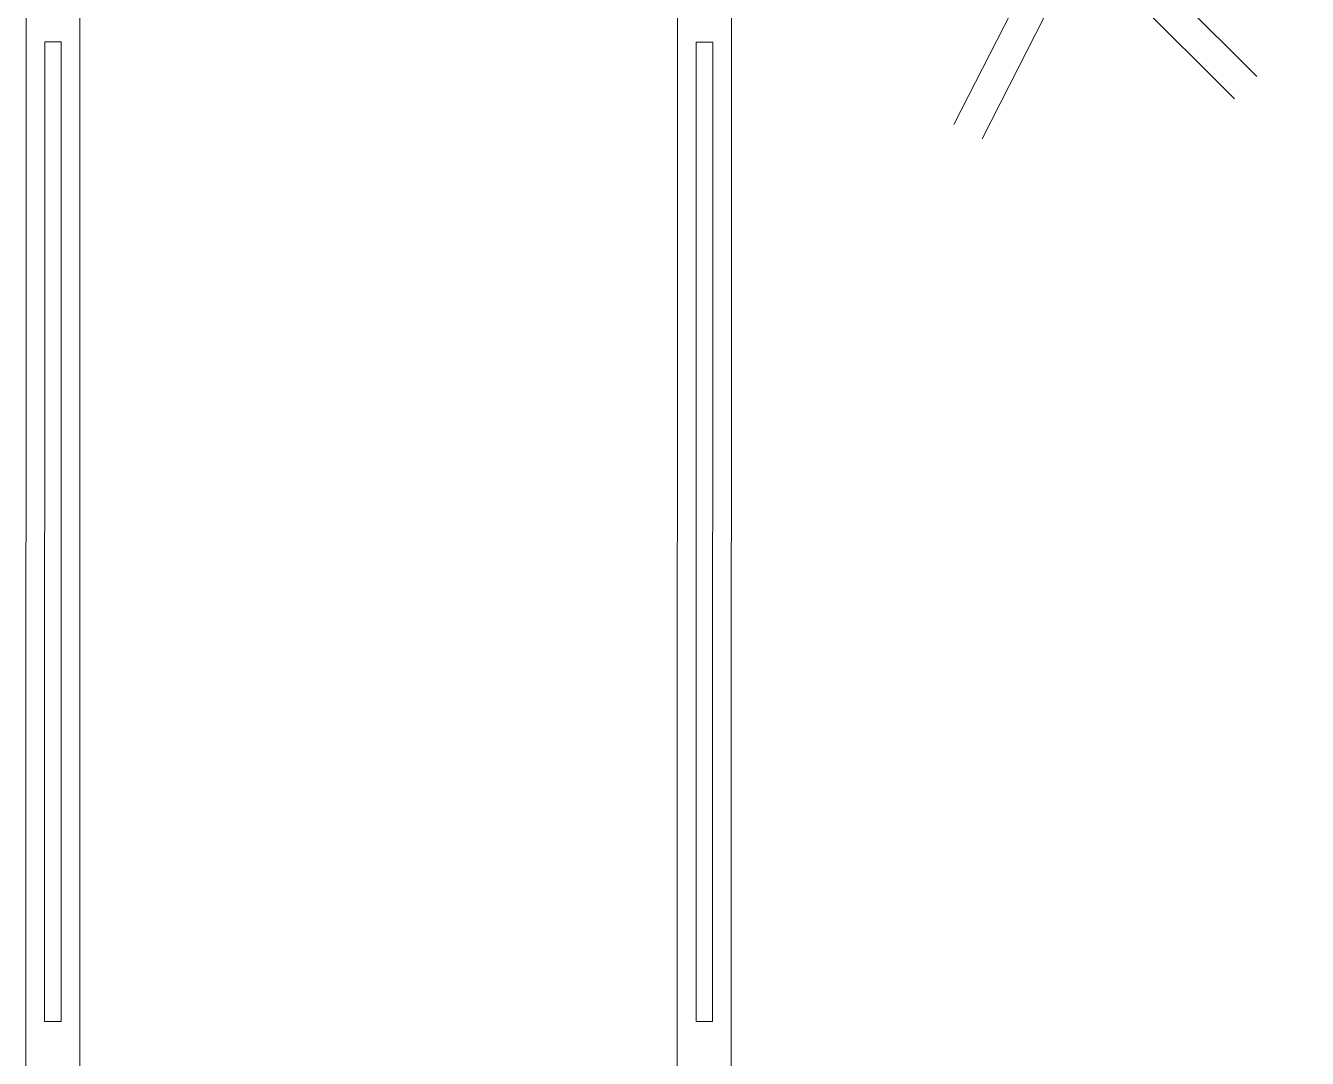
# Model space of a CAD drawing. Header units: metres. Extents: x 75097 to 220695, y -1557923 to -1361206.
# Drawn here: x 120807 to 122351, y -1465860 to -1464616 of the extents above; entities that cross this region are included whole.
import ezdxf

# ---------------------------------------------------------------- set-up
doc = ezdxf.new("R2010")
doc.units = ezdxf.units.M
doc.layers.get('0').update_dxf_attribs({"lineweight": 0})
for name, color, linetype, lineweight in [('A-100 - Copy$0$Medical Equipment and Furniture', 8, 'Continuous', 0), ('A-100 - Copy$0$Medical Equipment and Furniture1', 8, 'Continuous', 5), ('A-100 - Copy$0$Medical Equipment and Furniture2', 8, 'Continuous', 13)]:
    doc.layers.add(name, color=color, linetype=linetype, lineweight=lineweight)

# ---------------------------------------------------------------- blocks, each defined once
blk = doc.blocks.new('A-100 - Copy$0$HF16786E-P')
at = {"layer": 'A-100 - Copy$0$Medical Equipment and Furniture1'}
for p, q in [((0, 0.4250000000000114), (-2.140000000000015, 0.4250000000000682)), ((-0.4799999999999898, 0.402499999999975), (-1.659999999999997, 0.4025000000000318)), ((-1.659999999999997, 0.38250000000005), (-1.659999999999997, 0.4025000000000318)), ((-0.4799999999999613, 0.38250000000005), (-0.4799999999999898, 0.402499999999975)), ((-0.4799999999999613, 0.38250000000005), (-1.659999999999997, 0.38250000000005)), ((-0.2800000000000011, 0.3600000000000136), (-1.860000000000014, 0.3599999999999568)), ((-1.859999999999985, -0.3600000000000136), (-0.2799999999999727, -0.3599999999999568)), ((-0.4799999999999898, -0.3824999999999932), (-1.659999999999997, -0.3824999999999932)), ((-1.659999999999997, -0.3824999999999932), (-1.659999999999968, -0.402499999999975)), ((-0.4799999999999898, -0.3824999999999932), (-0.4800000000000182, -0.4025000000000318)), ((-0.4799999999999898, -0.4025000000000318), (-1.659999999999968, -0.402499999999975)), ((-2.140000000000015, -0.4250000000000114), (0, -0.4250000000000114))]:
    blk.add_line(p, q, dxfattribs=at)
for points in [[(-0.47999990959363, 0.38250000000005), (-0.4799999204217613, 0.3825000018906621), (-0.4799999310779981, 0.3825000049843652), (-0.4799999413905027, 0.3825000092812729), (-0.4799999513592468, 0.3825000144375394), (-0.4799999606404981, 0.3825000206250593), (-0.4799999690623906, 0.3825000276718811), (-0.4799999764530014, 0.382500035406224), (-0.4799999828123589, 0.3825000436563073), (-0.4799999891717732, 0.3825000550000368), (-0.4799999941561168, 0.3825000666874985), (-0.4799999975936373, 0.3825000787187491), (-0.4799999994842494, 0.3825000907499998), (-0.4799999999998761, 0.3825001031250395), (-0.4799999989686512, 0.3825001153281278), (-0.479999996562384, 0.3825001277031106), (-0.4799999926092369, 0.3825001399062558), (-0.4799999869373721, 0.382500150562521), (-0.4799999809217752, 0.3825001601875329), (-0.4799999738748681, 0.3825001687812914), (-0.4799999663123629, 0.3825001761719022), (-0.4799999577186611, 0.3825001828749919), (-0.4799999480936492, 0.3825001888906172), (-0.4799999374373556, 0.3825001938750461), (-0.47999992592176, 0.3825001983437915), (-0.4799999138904809, 0.3825002005781926), (-0.4799999015154981, 0.3825002012656569), (-0.4799998887967547, 0.3825002005781357), (-0.4799998760780113, 0.3825001983437346), (-0.4799998637030001, 0.382500194734348), (-0.4799998518436439, 0.3825001895781384), (-0.4799998408436466, 0.3825001830468864), (-0.4799998310467686, 0.3825001747968599), (-0.4799998226248761, 0.3825001665468903), (-0.4799998154061313, 0.3825001565781463), (-0.4799998092186399, 0.3825001455781489), (-0.479999804406134, 0.3825001337187359), (-0.4799998007967474, 0.3825001213437531), (-0.4799997987342408, 0.3825001087968758), (-0.4799997982186426, 0.3825000962499985), (-0.479999799421762, 0.3825000842187478), (-0.4799998016561062, 0.3825000742500038), (-0.4799998049217606, 0.3825000646250487), (-0.4799998092186115, 0.3825000553437121), (-0.479999814203012, 0.3825000464062214), (-0.4799998198748767, 0.3825000383281463), (-0.4799998262342626, 0.382500030765641), (-0.4799998331092752, 0.382500024234389), (-0.479999840499886, 0.3825000183906013), (-0.4799998484061234, 0.3825000134062861), (-0.4799998568279875, 0.3825000091094353), (-0.4799998741873992, 0.3825000032656476), (-0.4799998920623807, 0.382500000343839), (-0.47999990959363, 0.38250000000005)], [(-0.4799999926092369, 0.3825000658281397), (-0.4799999950155041, 0.3825000744218983), (-0.4799999969061446, 0.3825000830156569), (-0.479999998109264, 0.3825000916093586), (-0.4799999984530245, 0.382500100203174), (-0.479999998109264, 0.3825001087968758), (-0.4799999969061446, 0.3825001173906344), (-0.4799999948436096, 0.382500125984393), (-0.4799999919217441, 0.3825001345781516), (-0.4799998068123728, 0.3825001354375104), (-0.4799998019998668, 0.3825001182499932), (-0.4799998002811208, 0.3825001008906384), (-0.4799998006248813, 0.3825000922968798), (-0.4799998019998952, 0.3825000835312267), (-0.4799998038905073, 0.3825000747656304), (-0.4799998068123728, 0.3825000658281397), (-0.4799999926092369, 0.3825000658281397)], [(-0.4799999525623946, 0.3825001381874813), (-0.4799999520467679, 0.3825001405937769), (-0.4799999517030074, 0.3825001431719102), (-0.4799999872811327, 0.382500144031269), (-0.4799999525623946, 0.3825001443750011), (-0.479999950499888, 0.3825001462656132), (-0.4799999499842613, 0.3825001479843877), (-0.479999950499888, 0.3825001497031622), (-0.4799999529061267, 0.3825001497031622), (-0.4799999513592752, 0.3825001517656688), (-0.4799999523905001, 0.3825001534843864), (-0.4799999546249012, 0.3825001536562809), (-0.4799999599530054, 0.3825001534844432), (-0.4799999613280193, 0.3825001517656688), (-0.4799999632186598, 0.3825001503906833), (-0.4799999673436446, 0.3825001472969234), (-0.4799999675155107, 0.3825001488437465), (-0.4799999666561234, 0.3825001500468943), (-0.4799999657967646, 0.3825001512499853), (-0.4799999656248986, 0.3825001529687597), (-0.4799999816092395, 0.3825001534843864), (-0.4799999779998814, 0.382500154000013), (-0.4799999740467342, 0.382500154000013), (-0.4799999661405252, 0.3825001541719075), (-0.4799999635623919, 0.3825001577812372), (-0.4799999611561248, 0.3825001622499826), (-0.4799999639061241, 0.3825001632812928), (-0.4799999675155107, 0.3825001632812359), (-0.4799999754217481, 0.3825001632812928), (-0.4799999410467706, 0.3825001689531291), (-0.4799999417342633, 0.382500167406306), (-0.4799999419061578, 0.382500165171848), (-0.4799999400154888, 0.3825001646562782), (-0.479999937437384, 0.3825001651719049), (-0.479999935890504, 0.382500168609397), (-0.4799999352029829, 0.3825001708437981), (-0.4799999353748774, 0.3825001730781423), (-0.4799999661405252, 0.3825001730781423), (-0.4799999381248767, 0.3825001737656635), (-0.4799999353748774, 0.382500176687472), (-0.4799999364061307, 0.3825001792656053), (-0.4799999369217574, 0.3825001806406476), (-0.4799999369217574, 0.3825001823594221), (-0.4799999546249012, 0.3825001828749919), (-0.4799999494686347, 0.3825001839062452), (-0.479999943968636, 0.3825001839062452), (-0.4799999324529836, 0.3825001840781397), (-0.4799999312498926, 0.3825001857968573), (-0.479999932453012, 0.3825001880312584), (-0.4799999343436241, 0.3825001885468851), (-0.4799999369217574, 0.3825001885469419), (-0.4799999353749058, 0.3825001931874681), (-0.4799999142342699, 0.3825001983437346), (-0.4799999034061102, 0.3825001997187769), (-0.4799998924061413, 0.3825001995469393), (-0.4799998894842474, 0.382500197828108), (-0.4799998860467554, 0.3825001973124813), (-0.4799998826092633, 0.382500196625017), (-0.4799998802030245, 0.3825001938749892), (-0.4799998630155073, 0.3825001926718983), (-0.4799998796873695, 0.3825001914687505), (-0.4799998762498774, 0.3825001880312584), (-0.4799998722967587, 0.3825001856250196), (-0.4799998679998794, 0.3825001842499773), (-0.4799998633592679, 0.382500183562513), (-0.4799998441092441, 0.3825001828749919), (-0.4799998654217461, 0.3825001828749919), (-0.4799998645623589, 0.3825001804687531), (-0.4799998659373728, 0.3825001799531265), (-0.47999986679676, 0.38250017892193), (-0.4799998686873721, 0.382500176687472), (-0.4799998722967302, 0.3825001775468877), (-0.479999873328012, 0.3825001804687531), (-0.4799998760779829, 0.3825001828749919), (-0.4799998779686234, 0.3825001816719009), (-0.4799998774530252, 0.3825001794375567), (-0.4799998762498774, 0.3825001773749932), (-0.4799998741873992, 0.3825001756562756), (-0.4799998716092375, 0.3825001742812901), (-0.4799998429061247, 0.3825001737656635), (-0.4799998331092468, 0.3825001737656635), (-0.4799998681717454, 0.3825001701562769), (-0.4799998686873721, 0.3825001686093401), (-0.4799998676561188, 0.3825001663750527), (-0.4799998654217745, 0.3825001644843837), (-0.4799998233123972, 0.3825001632812359), (-0.4799998637030001, 0.3825001632812359), (-0.4799998657655067, 0.3825001600156384), (-0.4799998678280133, 0.3825001603593705), (-0.4799998704061466, 0.3825001612187293), (-0.4799998704061466, 0.3825001627656093), (-0.4799998762498774, 0.3825001632812359), (-0.4799998826092633, 0.3825001632812359), (-0.4799998841561148, 0.3825001619063073), (-0.4799998858748893, 0.3825001588124906), (-0.4799998841561433, 0.3825001553750553), (-0.4799998171248774, 0.3825001541719075), (-0.4799998681717739, 0.3825001526250276), (-0.4799998654217745, 0.3825001497031053), (-0.4799998666248939, 0.3825001455781489), (-0.479999810937386, 0.3825001443750011), (-0.4799998657655067, 0.3825001428281212), (-0.4799998671405206, 0.3825001407656146), (-0.4799998674842527, 0.3825001381875381), (-0.4799998710936393, 0.3825001381874813), (-0.4799998719529981, 0.3825001404218824), (-0.4799998728123853, 0.3825001431718533), (-0.4799998793436089, 0.38250014368748), (-0.479999886562382, 0.382500144031269), (-0.4799998870780087, 0.3825001381875381), (-0.4799999525623946, 0.3825001381874813)], [(-0.47999990959363, 0.3825000017187676), (-0.479999943968636, 0.3825000122031383), (-0.4799999441405021, 0.3825000142656449), (-0.4799999427655166, 0.3825000159843626), (-0.4799999448280232, 0.3825000171875104), (-0.4799999479217831, 0.3825000170156159), (-0.4799999511874091, 0.3825000170156159), (-0.4799999534217534, 0.3825000183906013), (-0.4799999470623959, 0.3825000182187637), (-0.4799999437967699, 0.3825000183906582), (-0.4799999410467706, 0.3825000195937491), (-0.4799999427655166, 0.3825000228593467), (-0.4799999455155159, 0.3825000249219102), (-0.4799999520467679, 0.3825000266406278), (-0.4799999594373787, 0.3825000271562544), (-0.4799999628748992, 0.3825000275000434), (-0.4799999661405252, 0.3825000281875077), (-0.4799999546248728, 0.3825000281875077), (-0.4799999546248728, 0.3825000299062822), (-0.4799999590936181, 0.3825000333437174), (-0.4799999640780186, 0.3825000355781185), (-0.4799999754217481, 0.382500037296893), (-0.4799999733592699, 0.3825000379843573), (-0.4799999709530027, 0.3825000378125196), (-0.4799999687186585, 0.3825000379844141), (-0.4799999668280179, 0.3825000388437729), (-0.4799999688905245, 0.3825000458906516), (-0.479999975078016, 0.3825000464062782), (-0.4799999816092679, 0.3825000465781159), (-0.4799999793748952, 0.3825000474375315), (-0.479999976796762, 0.3825000474375315), (-0.4799999712967633, 0.3825000474375315), (-0.479999971984256, 0.3825000501875024), (-0.4799999737030021, 0.382500052250009), (-0.4799999786874025, 0.3825000560312901), (-0.4799999877967593, 0.3825000560312901), (-0.4799999865936115, 0.3825000572343811), (-0.4799999848748939, 0.3825000574062756), (-0.4799999810936129, 0.3825000572343811), (-0.4799999805780146, 0.3825000586093665), (-0.4799999810936413, 0.3825000599844088), (-0.479999981781134, 0.3825000615312888), (-0.4799999816092679, 0.3825000630781119), (-0.4799999116561082, 0.3825000630781119), (-0.47999991114051, 0.3825000620469154), (-0.4799999118280027, 0.3825000610156621), (-0.4799999121717633, 0.3825000598125143), (-0.4799999111404816, 0.3825000584375289), (-0.479999812656132, 0.382500058437472), (-0.479999810937386, 0.3825000625624853), (-0.4799998080155206, 0.3825000625625421), (-0.4799998159217296, 0.3825000470937425), (-0.4799999104529888, 0.3825000453750249), (-0.4799999094217355, 0.3825000433125183), (-0.479999907874884, 0.3825000417656383), (-0.4799999058123774, 0.3825000403906529), (-0.4799999042654974, 0.3825000384999839), (-0.4799998482342573, 0.3825000379843573), (-0.4799998233123972, 0.382500037296893), (-0.4799998571717481, 0.3825000367812663), (-0.4799998582030014, 0.3825000360937452), (-0.4799998582030014, 0.3825000347187597), (-0.4799998582030014, 0.3825000331718797), (-0.4799998588905225, 0.3825000314531053), (-0.4799998563123893, 0.3825000293905987), (-0.4799998533905239, 0.3825000283594022), (-0.4799998501248695, 0.3825000280156701), (-0.4799998468592435, 0.3825000280156701), (-0.4799998398123932, 0.3825000287031344), (-0.4799998331092752, 0.3825000281875077), (-0.4799998377498866, 0.3825000269844168), (-0.4799998434217514, 0.3825000269844168), (-0.4799998489217501, 0.3825000269843599), (-0.4799998539061221, 0.382500025781269), (-0.4799998532186294, 0.3825000223437769), (-0.4799998527030027, 0.3825000183906582), (-0.4799998453123919, 0.3825000183906582), (-0.4799998473748985, 0.3825000171875104), (-0.4799998501248979, 0.3825000171875104), (-0.4799998532186294, 0.3825000171875104), (-0.4799998559686287, 0.3825000159844194), (-0.4799998563123609, 0.3825000140937505), (-0.4799998551092699, 0.3825000122031383), (-0.4799998611248952, 0.3825000092812161), (-0.4799998674842527, 0.3825000068750342), (-0.4799998807186228, 0.3825000036094366), (-0.4799998939530212, 0.3825000018906621), (-0.4799999071873629, 0.3825000017187676), (-0.47999990959363, 0.3825000017187676)], [(-0.4799999558280206, 0.3825001553750553), (-0.4799999556561261, 0.382500155890682), (-0.47999995548426, 0.3825001562344141), (-0.4799999544530067, 0.3825001567499839), (-0.4799999534217534, 0.3825001570937161), (-0.4799999525623946, 0.3825001576093428), (-0.4799999520467679, 0.3825001570937729), (-0.4799999517030358, 0.3825001565781463), (-0.4799999518748734, 0.3825001558906251), (-0.479999952218634, 0.3825001553749985), (-0.4799999527342607, 0.3825001550312663), (-0.4799999532498589, 0.3825001548594287), (-0.47999995393738, 0.3825001548593718), (-0.4799999546248728, 0.3825001553749985), (-0.4799999558280206, 0.3825001553750553)], [(-0.479999948953008, 0.3825001553749985), (-0.4799999482655153, 0.3825001588125474), (-0.4799999477498886, 0.3825001607031027), (-0.4799999467186069, 0.3825001622500395), (-0.4799999410467422, 0.3825001622499826), (-0.4799999410467706, 0.3825001582968639), (-0.4799999431092488, 0.3825001584687584), (-0.4799999446561287, 0.3825001570937729), (-0.4799999463748748, 0.382500155546893), (-0.479999948953008, 0.3825001553749985)], [(-0.4799999381248767, 0.3825001455781489), (-0.4799999377811446, 0.3825001483281198), (-0.4799999362342646, 0.3825001514218798), (-0.4799999336561598, 0.3825001524531331), (-0.4799999305623999, 0.3825001524531331), (-0.4799999238592534, 0.3825001526249707), (-0.4799999297029842, 0.3825001478124932), (-0.4799999333123992, 0.3825001459218811), (-0.479999937437384, 0.3825001455781489), (-0.4799999381248767, 0.3825001455781489)], [(-0.47999992437488, 0.3825001747969168), (-0.4799999238592534, 0.3825001756562187), (-0.4799999224842395, 0.3825001758281132), (-0.479999921109254, 0.3825001761719022), (-0.4799999202498952, 0.3825001775468877), (-0.4799999231717607, 0.3825001784062465), (-0.4799999260936261, 0.3825001778906767), (-0.4799999290155199, 0.3825001772031555), (-0.479999932453012, 0.3825001772031555), (-0.4799999329686386, 0.3825001804687531), (-0.4799999295311466, 0.3825001813281119), (-0.4799999255779994, 0.3825001809843798), (-0.4799999173280298, 0.3825001804687531), (-0.4799999161249104, 0.3825001784063033), (-0.4799999116561366, 0.3825001777187254), (-0.4799999090780034, 0.3825001772030987), (-0.4799999066717362, 0.3825001754843811), (-0.47999992437488, 0.3825001747969168)], [(-0.4799999284998648, 0.382500165515637), (-0.4799999266092527, 0.3825001677500381), (-0.4799999247186406, 0.3825001718749945), (-0.4799999087342712, 0.3825001718750514), (-0.4799999083904822, 0.3825001692968613), (-0.4799999099373906, 0.3825001662031013), (-0.4799999070155252, 0.3825001656875315), (-0.4799999083905107, 0.3825001653437425), (-0.4799999185311208, 0.3825001651719049), (-0.4799999284998648, 0.382500165515637)], [(-0.4799999345155186, 0.3825001553749985), (-0.4799999334842369, 0.3825001581250262), (-0.4799999317655192, 0.3825001612187862), (-0.4799999269530133, 0.382500162078145), (-0.4799999219686413, 0.382500162078145), (-0.4799999116561082, 0.3825001622499826), (-0.4799999113123761, 0.3825001603594274), (-0.4799999121717349, 0.3825001584688152), (-0.4799999152655232, 0.3825001553749985), (-0.4799999345155186, 0.3825001553749985)], [(-0.4799999152655232, 0.3825001455781489), (-0.4799999140623754, 0.3825001497031053), (-0.4799999109686439, 0.3825001500468943), (-0.4799999075311234, 0.382500150218732), (-0.4799999071873913, 0.3825001460937756), (-0.4799999109686439, 0.3825001455781489), (-0.4799999152655232, 0.3825001455781489)], [(-0.4799999104530173, 0.3825000482968903), (-0.4799999099373622, 0.3825000551718745), (-0.4799998154061313, 0.3825000556875011), (-0.4799998154061313, 0.3825000539687835), (-0.4799998160936525, 0.3825000520781145), (-0.479999817640504, 0.3825000482968903), (-0.4799999104530173, 0.3825000482968903)], [(-0.4799998939530212, 0.3825000326563099), (-0.4799998972186472, 0.3825000336875064), (-0.4799998991092309, 0.3825000342031331), (-0.4799999009998714, 0.3825000350624919), (-0.4799998956717673, 0.3825000360937452), (-0.4799998896561419, 0.382500036093802), (-0.4799998772811307, 0.3825000360937452), (-0.4799998784842501, 0.3825000343749707), (-0.4799998820936366, 0.3825000335156119), (-0.4799998858748609, 0.3825000333437174), (-0.4799998899998741, 0.3825000333437174), (-0.4799998939530212, 0.3825000326563099)], [(-0.4799998924061413, 0.3825001701562769), (-0.4799998944686479, 0.3825001718749945), (-0.4799998937811267, 0.3825001718749945), (-0.4799998927498734, 0.3825001718749945), (-0.4799998922342752, 0.3825001718750514), (-0.4799998917186485, 0.3825001715312624), (-0.4799998915467825, 0.3825001710156357), (-0.4799998915467825, 0.3825001701562769), (-0.4799998924061413, 0.3825001701562769)], [(-0.4799998870780087, 0.3825001455781489), (-0.4799998851873681, 0.3825001483281198), (-0.4799998838123827, 0.3825001517656119), (-0.4799998796873979, 0.3825001522812386), (-0.4799998752186241, 0.3825001526249707), (-0.4799998752186241, 0.3825001455780921), (-0.479999886562382, 0.3825001455781489), (-0.4799998870780087, 0.3825001455781489)]]:
    blk.add_lwpolyline(points, dxfattribs=at)
for points in [[(-0.4799999289571986, 0.3825001174589033), (-0.4799999289255368, 0.3825001178227581), (-0.4799999288306367, 0.3825001181706966), (-0.4799999286724415, 0.3825001185028896), (-0.4799999284510079, 0.3825001187876182), (-0.4799999281820817, 0.382500119040742), (-0.4799999278657197, 0.382500119230599), (-0.4799999275335267, 0.3825001193570756), (-0.4799999271697004, 0.3825001194995252), (-0.4799999268375075, 0.3825001196893254), (-0.4799999265527788, 0.3825001199423923), (-0.4799999263154859, 0.3825001202429803), (-0.4799999261256858, 0.3825001205751732), (-0.4799999259991523, 0.3825001209389711), (-0.4799999259358572, 0.3825001213186283), (-0.4799999259516881, 0.3825001216982287), (-0.4799999260307573, 0.3825001220778859), (-0.47999992617315, 0.3825001224258813), (-0.4799999263629786, 0.3825001227580742), (-0.4799999266160455, 0.3825001230428029), (-0.4799999269166051, 0.3825001232800673), (-0.4799999272646289, 0.3825001234541219), (-0.4799999276284268, 0.3825001235806553), (-0.479999928008084, 0.3825001236280627), (-0.4799999379737585, 0.3825001236281196), (-0.4799999383059514, 0.3825001236123171), (-0.4799999386223135, 0.3825001235331911), (-0.4799999389228446, 0.3825001233908552), (-0.4799999391917709, 0.3825001232168574), (-0.4799999394448662, 0.3825001229953386), (-0.4799999396346948, 0.3825001227264693), (-0.47999993979289, 0.3825001224259381), (-0.4799999398877901, 0.3825001221095476), (-0.4799999399194235, 0.3825001217773547), (-0.479999939903621, 0.3825001214451618), (-0.4799999398403543, 0.3825001211287713), (-0.4799999397137924, 0.3825001208282401), (-0.4799999395397663, 0.3825001205434546), (-0.4799999393183327, 0.3825001203061902), (-0.4799999390494349, 0.3825001201005875), (-0.4799999387646778, 0.3825001199423923), (-0.4799999384483158, 0.3825001198316613), (-0.4799999379895894, 0.382500119705071), (-0.4799999375624679, 0.3825001195310733), (-0.4799999371512058, 0.3825001192780633), (-0.4799999367873795, 0.3825001189932777), (-0.4799999364551866, 0.3825001186610848), (-0.4799999361704295, 0.3825001182814276), (-0.4799999359489959, 0.3825001178701655), (-0.4799999357749698, 0.382500117443044), (-0.4799999356484079, 0.3825001169843745), (-0.4799999356010005, 0.3825001165097319), (-0.4799999346518575, 0.3825000970530255), (-0.4799999345727883, 0.3825000957559155), (-0.4799999345411265, 0.3825000944429462), (-0.4799999345727883, 0.3825000931458362), (-0.4799999346518575, 0.3825000918328669), (-0.4799999347309836, 0.3825000909786809), (-0.479999934889122, 0.3825000901402973), (-0.4799999350947814, 0.3825000893019137), (-0.4799999353479052, 0.3825000884793326), (-0.4799999356642672, 0.3825000876726676), (-0.4799999360280651, 0.3825000868974939), (-0.4799999364551581, 0.3825000861382364), (-0.479999936913913, 0.3825000854105269), (-0.4799999374359345, 0.3825000847303954), (-0.479999937989561, 0.3825000840659527), (-0.479999938606511, 0.3825000834490879), (-0.4799999392392351, 0.3825000828796306), (-0.4799999399194235, 0.3825000823575806), (-0.4799999406312736, 0.3825000818671924), (-0.4799999413905311, 0.3825000814401278), (-0.4799999421498455, 0.3825000810604706), (-0.4799999429565958, 0.3825000807282777), (-0.479999943763346, 0.382500080443549), (-0.4799999446017296, 0.382500080222087), (-0.4799999454400847, 0.3825000800639486), (-0.4799999463101017, 0.3825000799532177), (-0.4799999471643162, 0.3825000799057534), (-0.4799999480185306, 0.3825000799056966), (-0.4799999488885476, 0.3825000799847658), (-0.4799999498692671, 0.3825000801430178), (-0.4799999508341841, 0.382500080364423), (-0.4799999517833271, 0.3825000806492085), (-0.4799999527166392, 0.3825000809972039), (-0.479999953634092, 0.382500081408466), (-0.479999954282647, 0.382500081740659), (-0.4799999548837661, 0.3825000821361186), (-0.479999955469026, 0.3825000825790426), (-0.4799999560068784, 0.3825000830694307), (-0.4799999564814357, 0.3825000836072263), (-0.4799999569243312, 0.382500084192543), (-0.4799999573039599, 0.3825000848094646), (-0.4799999576361529, 0.3825000854738505), (-0.4799999579050791, 0.3825000861540389), (-0.4799999582847363, 0.3825000873720796), (-0.4799999586169292, 0.3825000886059229), (-0.479999958885827, 0.3825000898714279), (-0.479999959107289, 0.3825000911368761), (-0.4799999592654842, 0.3825000924023243), (-0.4799999593762152, 0.3825000936836886), (-0.4799999594078486, 0.3825000949649393), (-0.4799999593920177, 0.3825000962462468), (-0.4799999593287509, 0.3825000975275543), (-0.4799999579050791, 0.3825001169843176), (-0.479999957810179, 0.3825001173798341), (-0.4799999576677862, 0.382500117743632), (-0.4799999574779861, 0.3825001180916274), (-0.4799999572407216, 0.3825001184080179), (-0.479999956955993, 0.3825001186927466), (-0.4799999566396025, 0.382500118930011), (-0.4799999562915787, 0.3825001191356705), (-0.4799999559119499, 0.3825001192780064), (-0.4799999555322927, 0.3825001193571325), (-0.4799999552001282, 0.3825001195153277), (-0.4799999549153995, 0.3825001197051279), (-0.4799999546464733, 0.3825001199423923), (-0.4799999544408138, 0.382500120227121), (-0.4799999542668445, 0.3825001205276521), (-0.4799999541402826, 0.3825001208599019), (-0.4799999540769875, 0.3825001212078405), (-0.4799999540770159, 0.3825001215716952), (-0.4799999541244517, 0.3825001219197475), (-0.4799999542193802, 0.3825001222518836), (-0.4799999543775471, 0.382500122568274), (-0.4799999545831781, 0.3825001228530027), (-0.4799999548363019, 0.3825001231061265), (-0.4799999551210306, 0.3825001233117291), (-0.4799999554373926, 0.3825001234857837), (-0.4799999557695571, 0.3825001235806553), (-0.4799999561176094, 0.3825001236439221), (-0.4799999564814357, 0.3825001236280627), (-0.4799999711926546, 0.3825001236281196), (-0.4799999715723118, 0.3825001235806553), (-0.4799999719361097, 0.3825001234699243), (-0.4799999722683026, 0.3825001233117291), (-0.4799999725846646, 0.382500123090324), (-0.4799999728535624, 0.3825001228372003), (-0.4799999730908553, 0.3825001225366123), (-0.4799999732648814, 0.3825001222044762), (-0.4799999733914149, 0.3825001218406214), (-0.4799999734546816, 0.3825001214610211), (-0.4799999734705125, 0.3825001210813639), (-0.4799999734230482, 0.3825001207016498), (-0.4799999733123173, 0.382500120337852), (-0.4799999731382911, 0.382500120005659), (-0.4799999729326601, 0.3825001196892686), (-0.4799999726637623, 0.3825001194203992), (-0.4799999723632027, 0.3825001191831348), (-0.4799999720152073, 0.3825001190090802), (-0.4799999716672119, 0.3825001188825468), (-0.4799999713349905, 0.3825001187243515), (-0.4799999710186285, 0.382500118518692), (-0.4799999707655616, 0.3825001182498227), (-0.4799999705440712, 0.3825001179492347), (-0.4799999703700735, 0.3825001176170417), (-0.4799999702751734, 0.3825001172532438), (-0.4799999702277091, 0.382500116889446), (-0.47999997024354, 0.3825001165097888), (-0.4799999711926546, 0.3825000970529686), (-0.4799999713033571, 0.3825000956926488), (-0.4799999713350189, 0.3825000943164127), (-0.479999971319188, 0.3825000929401767), (-0.4799999712242595, 0.3825000915639407), (-0.4799999710819236, 0.3825000901877615), (-0.4799999708604616, 0.3825000888273848), (-0.479999970575733, 0.3825000874827538), (-0.47999997024354, 0.3825000861540389), (-0.4799999699429804, 0.3825000852839935), (-0.479999969594985, 0.3825000844456667), (-0.4799999691994969, 0.3825000836388881), (-0.4799999687407706, 0.3825000828479688), (-0.4799999682345515, 0.3825000821045137), (-0.479999967680925, 0.3825000813768611), (-0.4799999670798059, 0.3825000807124752), (-0.4799999664312793, 0.3825000800638918), (-0.4799999657510909, 0.382500079478632), (-0.4799999650234383, 0.3825000789249771), (-0.4799999642641239, 0.3825000784345889), (-0.4799999634731762, 0.3825000779917218), (-0.4799999626506519, 0.3825000776120646), (-0.4799999611636849, 0.3825000770109455), (-0.4799999596767748, 0.3825000764888955), (-0.4799999581423435, 0.3825000760301691), (-0.4799999566079691, 0.3825000756347094), (-0.4799999550577638, 0.3825000753183758), (-0.4799999534916992, 0.3825000750494496), (-0.4799999519098606, 0.3825000748595926), (-0.4799999503279935, 0.3825000747330591), (-0.4799999487461548, 0.3825000746697924), (-0.4799999471485137, 0.3825000746855949), (-0.4799999455666466, 0.3825000747647209), (-0.4799999443644083, 0.3825000749229162), (-0.4799999431780293, 0.3825000751443213), (-0.4799999420074812, 0.3825000754291068), (-0.4799999408527356, 0.3825000757770454), (-0.4799999397137924, 0.3825000761725619), (-0.4799999385906801, 0.3825000766154858), (-0.4799999374992012, 0.3825000771374789), (-0.4799999365500867, 0.3825000775962621), (-0.4799999356326055, 0.3825000781340009), (-0.479999934746786, 0.3825000787193176), (-0.4799999339084025, 0.382500079367901), (-0.4799999331174831, 0.3825000800639486), (-0.4799999323581687, 0.3825000808073469), (-0.4799999316621779, 0.3825000816141255), (-0.4799999310136229, 0.3825000824525091), (-0.4799999304283347, 0.3825000833225545), (-0.4799999299063131, 0.3825000842558097), (-0.4799999294000941, 0.382500085268191), (-0.4799999289730295, 0.3825000863122341), (-0.4799999285775698, 0.3825000873720796), (-0.4799999282611793, 0.3825000884477276), (-0.4799999279922815, 0.3825000895391781), (-0.4799999277708196, 0.3825000906622904), (-0.4799999276284268, 0.382500091769657), (-0.4799999275335267, 0.3825000929085149), (-0.4799999275018934, 0.3825000940316841), (-0.4799999275335267, 0.3825000951547963)], [(-0.4799998715359948, 0.3825001169843176), (-0.4799998715043614, 0.3825001173481155), (-0.4799998714094329, 0.3825001176961678), (-0.4799998712512377, 0.3825001180283607), (-0.4799998710298041, 0.3825001183130894), (-0.4799998707608495, 0.3825001185662131), (-0.4799998704445159, 0.3825001187559565), (-0.4799998701123229, 0.3825001188825468), (-0.4799998697484682, 0.3825001190090802), (-0.4799998694004728, 0.3825001191831348), (-0.4799998690841107, 0.3825001194045399), (-0.4799998688151845, 0.3825001196734661), (-0.4799998685937226, 0.3825001199898566), (-0.4799998684197249, 0.382500120337852), (-0.4799998682931914, 0.3825001207017067), (-0.4799998682457272, 0.382500121081307), (-0.4799998682457272, 0.3825001214767667), (-0.4799998683247964, 0.3825001218564807), (-0.4799998684513866, 0.3825001222202218), (-0.4799998686411868, 0.3825001225524716), (-0.4799998688784797, 0.3825001228530027), (-0.4799998691632084, 0.3825001231219289), (-0.4799998694795704, 0.3825001233275884), (-0.4799998698275658, 0.3825001234857837), (-0.479999870207223, 0.3825001235964578), (-0.4799998705868802, 0.3825001236281196), (-0.4799998848235418, 0.3825001236281196), (-0.4799998851557348, 0.3825001236122603), (-0.4799998854720968, 0.3825001235332479), (-0.4799998857726564, 0.3825001233908552), (-0.4799998860415542, 0.3825001232168006), (-0.4799998862946495, 0.3825001229953386), (-0.4799998864844781, 0.3825001227264693), (-0.4799998866426733, 0.3825001224258813), (-0.4799998867375734, 0.3825001221094908), (-0.4799998867692068, 0.3825001217773547), (-0.4799998867534043, 0.3825001214451049), (-0.4799998866901376, 0.3825001211287713), (-0.4799998865635757, 0.3825001208282401), (-0.4799998863895496, 0.3825001205435115), (-0.4799998861680876, 0.382500120306247), (-0.4799998858991898, 0.3825001201005875), (-0.4799998856144612, 0.3825001199423923), (-0.4799998852980991, 0.3825001198316613), (-0.4799998849500753, 0.3825001197367328), (-0.4799998846178823, 0.3825001195785944), (-0.4799998843173512, 0.3825001193729349), (-0.479999884048425, 0.3825001191198112), (-0.4799998838111605, 0.3825001188350825), (-0.4799998836371628, 0.3825001185187489), (-0.4799998834947985, 0.3825001181864991), (-0.4799998834156725, 0.3825001178227012), (-0.47999988339987, 0.3825001174589033), (-0.47999988339987, 0.3825001046458851), (-0.4799999042803051, 0.3825001046458851), (-0.4799999042803051, 0.3825001174589033), (-0.4799999042486718, 0.3825001178227012), (-0.4799999041854051, 0.3825001181865559), (-0.4799999040430407, 0.3825001185345513), (-0.479999903869043, 0.382500118850885), (-0.4799999036317502, 0.3825001191356137), (-0.4799999033628524, 0.3825001193729349), (-0.4799999030622644, 0.3825001195785944), (-0.4799999027300998, 0.3825001197367328), (-0.4799999023821044, 0.3825001198316613), (-0.479999902065714, 0.3825001199423923), (-0.4799999017651828, 0.3825001200847851), (-0.4799999014962566, 0.3825001202903877), (-0.4799999012747662, 0.3825001205434546), (-0.479999901084966, 0.3825001208123808), (-0.4799999009584326, 0.3825001211287713), (-0.479999900879335, 0.3825001214451618), (-0.4799999008635041, 0.3825001217772979), (-0.4799999009109683, 0.3825001221095476), (-0.4799999010058968, 0.3825001224417406), (-0.4799999011640637, 0.3825001227264693), (-0.4799999013538923, 0.3825001229953955), (-0.4799999016069876, 0.3825001232326599), (-0.4799999018917163, 0.3825001234066576), (-0.4799999021922758, 0.3825001235332479), (-0.4799999025244688, 0.3825001236122603), (-0.4799999028566617, 0.3825001236281196), (-0.4799999175678806, 0.3825001236280627), (-0.4799999178842427, 0.3825001236123171), (-0.4799999182006047, 0.3825001235173886), (-0.4799999185011359, 0.3825001233908552), (-0.4799999187700905, 0.3825001232009981), (-0.4799999190073549, 0.3825001229795362), (-0.479999919212986, 0.3825001227106668), (-0.4799999193553504, 0.3825001224259381), (-0.4799999194502789, 0.3825001221095476), (-0.4799999194819122, 0.3825001217773547), (-0.4799999194660813, 0.3825001214609642), (-0.4799999194028146, 0.3825001211287713), (-0.4799999192762812, 0.3825001208282401), (-0.479999919102255, 0.3825001205593139), (-0.479999918896624, 0.3825001203061902), (-0.4799999186276978, 0.3825001201005875), (-0.4799999183429691, 0.3825001199423923), (-0.4799999180424379, 0.3825001198317182), (-0.4799999177102166, 0.3825001196734661), (-0.479999917409657, 0.382500119452061), (-0.4799999171407592, 0.3825001191988804), (-0.4799999169193256, 0.3825001188983492), (-0.4799999167611304, 0.3825001185662131), (-0.4799999166503994, 0.3825001182023584), (-0.4799999166029352, 0.3825001178385605), (-0.4799999166187661, 0.3825001174589033), (-0.4799999166187661, 0.3825000828321663), (-0.4799999165871327, 0.3825000824525091), (-0.479999916634597, 0.3825000820728519), (-0.479999916729497, 0.3825000817248565), (-0.4799999169034947, 0.3825000813768611), (-0.4799999171249567, 0.3825000810762731), (-0.4799999173938545, 0.3825000808231493), (-0.4799999176944141, 0.3825000806017442), (-0.4799999180424095, 0.3825000804593515), (-0.4799999184062358, 0.3825000803486205), (-0.4799999187384287, 0.3825000801746796), (-0.4799999190389883, 0.3825000799531608), (-0.4799999192921121, 0.3825000796842346), (-0.4799999194977147, 0.382500079367901), (-0.4799999196559099, 0.3825000790199056), (-0.4799999197350076, 0.3825000786560508), (-0.4799999197666125, 0.3825000782921961), (-0.4799999197191767, 0.3825000779125958), (-0.4799999196242482, 0.3825000775487979), (-0.4799999194502504, 0.382500077216605), (-0.4799999192288169, 0.382500076916017), (-0.4799999189598907, 0.3825000766629501), (-0.4799999186435002, 0.3825000764414312), (-0.4799999182955332, 0.3825000762991522), (-0.4799999179317069, 0.3825000762042237), (-0.4799999175678806, 0.3825000761883643), (-0.479999903331219, 0.3825000761883643), (-0.4799999029515334, 0.3825000762200261), (-0.4799999026035664, 0.3825000762990953), (-0.4799999022555426, 0.3825000764572906), (-0.479999901954983, 0.3825000766628932), (-0.4799999016860852, 0.3825000769318194), (-0.4799999014646232, 0.3825000772324074), (-0.479999901306428, 0.3825000775645435), (-0.479999901195697, 0.3825000779125958), (-0.4799999011640637, 0.382500078292253), (-0.4799999011798946, 0.3825000786560508), (-0.4799999012747946, 0.3825000790198487), (-0.479999901417159, 0.382500079367901), (-0.4799999016228185, 0.3825000796684321), (-0.4799999018759138, 0.3825000799531608), (-0.4799999021606425, 0.3825000801746228), (-0.4799999024928354, 0.382500080332818), (-0.4799999028566333, 0.3825000804594083), (-0.4799999031572213, 0.38250008055428), (-0.4799999034419216, 0.3825000807124752), (-0.4799999036950169, 0.3825000809022754), (-0.4799999039006764, 0.3825000811553423), (-0.4799999040746741, 0.3825000814242685), (-0.4799999041854051, 0.3825000817248565), (-0.4799999042645027, 0.3825000820253877), (-0.4799999042803051, 0.3825000823575806), (-0.4799999042803051, 0.3825000989511977), (-0.47999988339987, 0.3825000989511977), (-0.47999988339987, 0.3825000823575806), (-0.4799998834156725, 0.3825000819937827), (-0.4799998834947985, 0.382500081629928), (-0.4799998836371628, 0.3825000812977351), (-0.4799998838111605, 0.3825000809814014), (-0.479999884048425, 0.3825000806966727), (-0.4799998843173512, 0.382500080443549), (-0.4799998846178823, 0.3825000802379463), (-0.4799998849500753, 0.3825000800797511), (-0.4799998852980991, 0.3825000799848226), (-0.4799998856144612, 0.3825000798740916), (-0.4799998858991898, 0.3825000797159532), (-0.4799998861681161, 0.3825000795260962), (-0.4799998863895496, 0.3825000792729725), (-0.4799998865794066, 0.3825000789883006), (-0.4799998867059401, 0.3825000786877126), (-0.4799998867692068, 0.3825000783555197), (-0.4799998867850377, 0.3825000780233268), (-0.4799998867534043, 0.3825000777069363), (-0.4799998866584758, 0.3825000773747433), (-0.4799998865002806, 0.3825000770900147), (-0.4799998862946495, 0.3825000768210884), (-0.4799998860573851, 0.3825000765996265), (-0.4799998857726564, 0.3825000764098263), (-0.4799998854720968, 0.3825000762832929), (-0.4799998851557348, 0.3825000762041668), (-0.4799998848235418, 0.3825000761884212), (-0.4799998705868802, 0.3825000761883643), (-0.4799998702388564, 0.3825000762199693), (-0.4799998699224659, 0.3825000763307571), (-0.4799998696219347, 0.3825000764889523), (-0.479999869353037, 0.382500076694555), (-0.479999869131575, 0.3825000769476219), (-0.4799998689417464, 0.3825000772323506), (-0.4799998688151845, 0.3825000775487979), (-0.4799998687519178, 0.3825000778809908), (-0.4799998687361153, 0.3825000782131269), (-0.4799998687835512, 0.3825000785611792), (-0.4799998688784797, 0.3825000788775128), (-0.4799998690366465, 0.3825000791781008), (-0.4799998692581084, 0.3825000794469702), (-0.4799998695112038, 0.3825000796684321), (-0.4799998697959609, 0.3825000798582323), (-0.4799998701123229, 0.3825000799848226), (-0.479999870428685, 0.3825000801588203), (-0.4799998707292445, 0.3825000803802823), (-0.4799998709823399, 0.382500080633406), (-0.4799998711879709, 0.3825000809339372), (-0.4799998713619686, 0.3825000812661301), (-0.4799998714726996, 0.3825000816141255), (-0.4799998715359663, 0.3825000819779234), (-0.4799998715359948, 0.3825000823575806)], [(-0.4799998292056387, 0.3825001223152071), (-0.4799998305818178, 0.3825001228372003), (-0.4799998319580538, 0.3825001232959266), (-0.4799998333658948, 0.3825001236913863), (-0.4799998347895666, 0.3825001240235792), (-0.4799998362290694, 0.3825001243083079), (-0.4799998376685437, 0.3825001245139674), (-0.4799998391238205, 0.3825001246563033), (-0.4799998405791541, 0.3825001247354294), (-0.4799998420344309, 0.3825001247512319), (-0.479999843505567, 0.3825001247037676), (-0.4799998449608722, 0.3825001245772341), (-0.4799998460523511, 0.3825001244665032), (-0.4799998471280276, 0.3825001242925055), (-0.4799998481878447, 0.3825001240393817), (-0.4799998492476902, 0.3825001237388506), (-0.4799998502759024, 0.3825001233908552), (-0.4799998512882837, 0.3825001229795362), (-0.4799998522848341, 0.3825001225050073), (-0.4799998532339487, 0.3825001219671549), (-0.4799998541672323, 0.3825001213976975), (-0.4799998550688827, 0.3825001207649734), (-0.4799998559230971, 0.3825001200847851), (-0.4799998567298474, 0.3825001193570756), (-0.4799998575049358, 0.3825001185820156), (-0.4799998582484193, 0.3825001177594345), (-0.4799998589286361, 0.3825001169051916), (-0.4799998595613602, 0.3825001160194006), (-0.4799998601466484, 0.3825001150860885), (-0.4799998605421081, 0.3825001142635642), (-0.479999860874301, 0.3825001134251238), (-0.4799998611432272, 0.3825001125393328), (-0.4799998613646608, 0.3825001116535418), (-0.4799998615070251, 0.3825001107518347), (-0.4799998615703203, 0.3825001098343819), (-0.4799998615861227, 0.3825001089327316), (-0.479999861522856, 0.3825001080152219), (-0.479999861412125, 0.3825001071135716), (-0.4799998612222964, 0.3825001062119213), (-0.4799998609533702, 0.3825001053419328), (-0.4799998606370366, 0.3825001044876899), (-0.4799998602573794, 0.3825001036493063), (-0.4799998598302579, 0.3825001028425845), (-0.4799998593240673, 0.3825001020832701), (-0.4799998587704408, 0.3825001013556744), (-0.4799998581693217, 0.3825001006596267), (-0.4799998575207667, 0.3825001000269026), (-0.4799998568247759, 0.3825000994257834), (-0.4799998560021947, 0.3825000987455951), (-0.4799998551321778, 0.3825000980970117), (-0.47999985424633, 0.3825000975117518), (-0.4799998533130463, 0.3825000969739563), (-0.4799998523481293, 0.3825000964993706), (-0.4799998513673813, 0.382500096072306), (-0.479999850355, 0.3825000957084512), (-0.4799998493267879, 0.3825000954078632), (-0.4799998482827732, 0.3825000951547395), (-0.4799998387916276, 0.3825000937311529), (-0.4799998380482009, 0.3825000935729008), (-0.4799998373363508, 0.3825000933356364), (-0.4799998366245006, 0.382500093066767), (-0.4799998359601148, 0.3825000927187716), (-0.4799998353115882, 0.3825000923391144), (-0.4799998346946666, 0.3825000918961905), (-0.4799998341093499, 0.3825000914216048), (-0.4799998335715259, 0.3825000908838092), (-0.4799998331918971, 0.3825000904566878), (-0.4799998328597042, 0.3825000899821021), (-0.4799998325907779, 0.3825000894759114), (-0.4799998323693444, 0.3825000889539183), (-0.4799998321953183, 0.3825000884002634), (-0.4799998320845873, 0.382500087830806), (-0.4799998320213206, 0.3825000872612918), (-0.4799998320371515, 0.3825000866918913), (-0.4799998321004182, 0.3825000861224339), (-0.4799998322111492, 0.3825000855529197), (-0.4799998324009493, 0.3825000849992648), (-0.4799998326382422, 0.3825000844772717), (-0.4799998329229993, 0.3825000839869404), (-0.4799998332551638, 0.3825000835123546), (-0.4799998336347926, 0.3825000830852332), (-0.479999834061914, 0.3825000826897735), (-0.4799998345206689, 0.3825000823575806), (-0.479999835248293, 0.3825000818830517), (-0.4799998360234099, 0.3825000814875921), (-0.4799998368143292, 0.3825000811237942), (-0.4799998376210795, 0.3825000808232062), (-0.479999838459463, 0.3825000805700824), (-0.4799998392978466, 0.3825000803802823), (-0.4799998401678636, 0.3825000802537488), (-0.479999841022078, 0.3825000801746228), (-0.479999841892095, 0.3825000801588203), (-0.4799998427621119, 0.3825000801904821), (-0.4799998436321289, 0.3825000803012131), (-0.4799998444863149, 0.3825000804594083), (-0.479999845451232, 0.382500080665011), (-0.4799998463845441, 0.3825000809181347), (-0.4799998473178277, 0.3825000812503276), (-0.4799998482352805, 0.382500081629928), (-0.4799998491053259, 0.3825000820570494), (-0.4799998499595404, 0.3825000825474376), (-0.4799998507820646, 0.3825000830852332), (-0.4799998515730124, 0.3825000836863524), (-0.4799998523164959, 0.3825000843190764), (-0.4799998530283176, 0.3825000849992648), (-0.4799998536927035, 0.3825000857269174), (-0.4799998543096251, 0.3825000864862318), (-0.4799998548790825, 0.3825000872930104), (-0.479999855401104, 0.3825000881313372), (-0.4799998558756613, 0.3825000889855232), (-0.4799998560338281, 0.3825000892861112), (-0.4799998562553185, 0.3825000895550374), (-0.4799998565242163, 0.3825000897764426), (-0.4799998568247759, 0.3825000899346946), (-0.4799998572676714, 0.3825000901244948), (-0.4799998577263977, 0.3825000902510283), (-0.479999858185181, 0.382500090314295), (-0.4799998586755123, 0.3825000903300975), (-0.479999859150098, 0.3825000902826332), (-0.4799998596088244, 0.3825000901719022), (-0.4799998600517199, 0.3825000900137638), (-0.4799998604788129, 0.382500089792245), (-0.479999860874301, 0.3825000895233757), (-0.4799998612381273, 0.3825000892228445), (-0.4799998615544894, 0.3825000888589898), (-0.4799998618234156, 0.382500088463587), (-0.4799998620448775, 0.3825000880364655), (-0.479999862171411, 0.3825000875776823), (-0.4799998622505086, 0.3825000871031534), (-0.4799998622505086, 0.3825000866128221), (-0.479999862171411, 0.3825000861382364), (-0.4799998620448491, 0.38250008567951), (-0.4799998616652204, 0.3825000848252671), (-0.4799998612381273, 0.3825000840027428), (-0.4799998607477676, 0.3825000832118235), (-0.4799998601941127, 0.3825000824683116), (-0.4799998595771626, 0.3825000817723208), (-0.4799998589286076, 0.3825000811079349), (-0.4799998582167859, 0.3825000805068157), (-0.4799998574733308, 0.3825000799532177), (-0.479999856698214, 0.3825000794628295), (-0.4799998558756329, 0.382500079035708), (-0.4799998546260156, 0.382500078371379), (-0.4799998533605105, 0.3825000777702598), (-0.4799998520634006, 0.3825000772324074), (-0.4799998507504313, 0.3825000767578786), (-0.4799998494216879, 0.3825000763307571), (-0.4799998480613112, 0.3825000759669024), (-0.4799998466850752, 0.3825000756821737), (-0.4799998453088676, 0.3825000754449093), (-0.4799998439168576, 0.3825000752709116), (-0.4799998425090166, 0.3825000751601806), (-0.4799998411169497, 0.3825000751285188), (-0.4799998397091088, 0.3825000751443781), (-0.4799998383170703, 0.3825000752392498), (-0.4799998372572531, 0.3825000753816425), (-0.4799998362132101, 0.3825000755714427), (-0.4799998351692238, 0.3825000758403689), (-0.4799998341568426, 0.3825000761567026), (-0.4799998331602637, 0.3825000765205573), (-0.4799998321795158, 0.3825000769476787), (-0.4799998312304012, 0.3825000774222076), (-0.4799998302970891, 0.38250007796006), (-0.4799998294112697, 0.3825000785453199), (-0.4799998285412528, 0.3825000791622415), (-0.4799998277187001, 0.3825000798424867), (-0.4799998269277523, 0.38250008055428), (-0.4799998261842688, 0.3825000813135944), (-0.4799998254724755, 0.3825000821203162), (-0.4799998248238921, 0.3825000829586997), (-0.4799998242069705, 0.3825000838286883), (-0.4799998236375131, 0.3825000847303954), (-0.4799998231312941, 0.38250008567951), (-0.4799998227358344, 0.3825000865178936), (-0.4799998224036699, 0.3825000873720796), (-0.4799998221347437, 0.3825000882737299), (-0.4799998219291126, 0.3825000891753803), (-0.4799998217709458, 0.3825000900770306), (-0.4799998216918198, 0.3825000910103427), (-0.4799998216760173, 0.3825000919277954), (-0.4799998217076507, 0.3825000928611075), (-0.4799998218183816, 0.3825000937786172), (-0.4799998219765484, 0.3825000946960131), (-0.4799998222138413, 0.3825000955976634), (-0.47999982249857, 0.3825000964677088), (-0.4799998228465938, 0.3825000973376973), (-0.479999823257856, 0.3825000981602784), (-0.4799998237166108, 0.3825000989670002), (-0.4799998242386323, 0.3825000997421739), (-0.4799998248080897, 0.3825001004697697), (-0.4799998254250113, 0.3825001011658173), (-0.4799998260893972, 0.3825001018143439), (-0.479999826785388, 0.3825001024154631), (-0.4799998275288715, 0.382500102969118), (-0.4799998283039599, 0.3825001034753086), (-0.4799998291265126, 0.3825001039182325), (-0.4799998299649246, 0.3825001043136922), (-0.4799998308349416, 0.3825001046458851), (-0.479999831720761, 0.3825001049148113), (-0.4799998326224113, 0.382500105120414), (-0.4799998392661848, 0.3825001060695854), (-0.4799998413068067, 0.3825001065757192), (-0.4799998433315693, 0.3825001071294309), (-0.4799998453405294, 0.382500107762155), (-0.4799998473336586, 0.3825001084423434), (-0.4799998478081875, 0.3825001086796078), (-0.4799998482353089, 0.3825001089643365), (-0.4799998486465995, 0.3825001093123319), (-0.4799998490103974, 0.3825001096919891), (-0.479999849310957, 0.3825001101191106), (-0.4799998495798832, 0.3825001105778369), (-0.4799998497697118, 0.3825001110523658), (-0.4799998499120761, 0.3825001115586133), (-0.4799998500069762, 0.3825001120805496), (-0.4799998500227787, 0.3825001126025995), (-0.4799998499753713, 0.3825001131245926), (-0.4799998498646119, 0.3825001136466426), (-0.4799998497064166, 0.3825001141370308), (-0.4799998494533497, 0.3825001148488241), (-0.4799998491369593, 0.3825001155290124), (-0.479999848773133, 0.3825001161775958), (-0.4799998483618708, 0.3825001167945175), (-0.479999847903116, 0.3825001173956366), (-0.4799998473969254, 0.3825001179492347), (-0.4799998468432705, 0.3825001184554822), (-0.4799998462737847, 0.3825001189142085), (-0.4799998456410606, 0.3825001193412731), (-0.4799998449925056, 0.3825001197051279), (-0.4799998443281481, 0.3825001200214615), (-0.4799998436163264, 0.3825001202903877), (-0.4799998429044763, 0.3825001204960472), (-0.4799998421767953, 0.3825001206541856), (-0.4799998414333402, 0.3825001207491709), (-0.4799998406898851, 0.3825001207807759), (-0.4799998398514731, 0.3825001207491709), (-0.4799998390289204, 0.38250012063844), (-0.4799998382063677, 0.3825001204643854), (-0.4799998373996175, 0.3825001202429235), (-0.4799998366086982, 0.3825001199582516), (-0.4799998358494122, 0.3825001196260018), (-0.4799998351059287, 0.382500119230599), (-0.4799998343940786, 0.3825001187876182), (-0.4799998337297211, 0.3825001182972301), (-0.479999833096997, 0.3825001177435752), (-0.4799998324958779, 0.3825001171583722), (-0.479999831942223, 0.3825001165255912), (-0.4799998314518348, 0.3825001158612054), (-0.4799998309931368, 0.3825001151652145), (-0.4799998305976771, 0.3825001144217595), (-0.4799998302496817, 0.3825001136624451), (-0.4799998300440222, 0.3825001133302521), (-0.4799998297908985, 0.3825001130296641), (-0.4799998295061982, 0.3825001127607948), (-0.4799998291740053, 0.3825001125551353), (-0.4799998288101506, 0.3825001123969969), (-0.4799998284305218, 0.3825001123020684), (-0.4799998280508646, 0.3825001122546041), (-0.4799998276554049, 0.3825001122862091), (-0.4799998272599453, 0.3825001123653351), (-0.479999826896119, 0.382500112507671), (-0.479999826563926, 0.3825001126974712), (-0.4799998262633665, 0.3825001129505949), (-0.4799998259944687, 0.3825001132353805), (-0.4799998257888092, 0.3825001135675166), (-0.4799998256148399, 0.3825001139313713), (-0.4799998255199398, 0.3825001143110285), (-0.4799998254724755, 0.3825001147064313), (-0.4799998255040805, 0.3825001150861453), (-0.4799998259786378, 0.3825001188825468), (-0.479999826026102, 0.3825001193254707), (-0.4799998261526355, 0.3825001197683378), (-0.4799998263266616, 0.3825001201796567), (-0.4799998265481236, 0.3825001205593139), (-0.4799998268170498, 0.3825001209231687), (-0.4799998271334118, 0.3825001212395023), (-0.4799998274814072, 0.3825001215084285), (-0.4799998278768669, 0.3825001217298905)]]:
    blk.add_lwpolyline(points, close=True, dxfattribs=at)
blk = doc.blocks.new('A-100 - Copy$0$Syringe')
at = {"layer": 'A-100 - Copy$0$Medical Equipment and Furniture2'}
for points in [[(42.97385594014819, -11.52769231201985), (42.71385594014819, -11.52769231201985), (42.71385594014819, -11.38269231201985), (42.97385594014819, -11.38269231201985), (42.97385594014819, -11.52769231201985)], [(42.73841369473156, -11.50858334405179), (42.76581621522021, -11.50858334405179), (42.76581621522021, -11.47504756169225), (42.73841369473156, -11.47504756169225)], [(42.7790012545754, -11.48993886659864), (42.7790012545754, -11.48696168110014), (42.77477331199265, -11.48696168110014), (42.77477331199265, -11.50002276353294), (42.7790012545754, -11.50002276353294), (42.7790012545754, -11.49704557803444)], [(42.80552216427, -11.48510830951575), (42.80552216427, -11.48004698268532), (42.80225506180747, -11.48004698268532), (42.80225506180747, -11.50693746194775), (42.80552216427, -11.50693746194775), (42.80552216427, -11.50187613511732)], [(42.80552216427, -11.50187613511732), (42.89835531338043, -11.50187613511732), (42.89835531338043, -11.48510830951575), (42.80552216427, -11.48510830951575)], [(42.80225506180747, -11.48993886659864), (42.7790012545754, -11.48993886659864)], [(42.7790012545754, -11.49704557803444), (42.80225506180747, -11.49704557803444)], [(42.80552216427, -11.48993886659864), (42.80552216427, -11.49704557803444)], [(42.80552216427, -11.49704557803444), (42.80552216427, -11.48993886659864)], [(42.80552216427, -11.49704557803444), (42.80552216427, -11.48993886659864)]]:
    blk.add_lwpolyline(points, dxfattribs=at)
for points in [[(42.83124684384199, -11.39735652273614), (42.7289066676983, -11.39735652273614), (42.7289066676983, -11.44151191048915), (42.83124684384199, -11.44151191048915)], [(42.90729961535482, -11.39847436903248), (42.87654165908655, -11.39847436903248), (42.87654165908655, -11.40909397442593), (42.90729961535482, -11.40909397442593)], [(42.95595675588564, -11.39847436903248), (42.92519879961737, -11.39847436903248), (42.92519879961737, -11.40909397442593), (42.95595675588564, -11.40909397442593)], [(42.90729961535482, -11.41747801838315), (42.87654165908655, -11.41747801838315), (42.87654165908655, -11.42809762377659), (42.90729961535482, -11.42809762377659)], [(42.95595675588564, -11.41747801838315), (42.92519879961737, -11.41747801838315), (42.92519879961737, -11.42809762377659), (42.95595675588564, -11.42809762377659)], [(42.77477331199265, -11.48696168110014), (42.76581621522021, -11.48696168110014), (42.76581621522021, -11.47770347950299), (42.77477331199265, -11.47770347950299)], [(42.949805164632, -11.47504756169225), (42.89835531338043, -11.47504756169225), (42.89835531338043, -11.50858334405179), (42.949805164632, -11.50858334405179)], [(42.77477331199265, -11.49666922464391), (42.76581621522021, -11.49666922464391), (42.76581621522021, -11.50592742624105), (42.77477331199265, -11.50592742624105)]]:
    blk.add_lwpolyline(points, close=True, dxfattribs=at)
at = {"layer": 'A-100 - Copy$0$Medical Equipment and Furniture2', "extrusion": (0, 0, -1)}
blk.add_ellipse((42.73841369473156, -11.49181545287202), major_axis=(0, 0.01676789117977024), ratio=0.7337346345725659, start_param=3.141592653589793, end_param=6.283185307179586, dxfattribs=at)
blk = doc.blocks.new('A-100 - Copy$0$Infusion')
at = {"layer": 'A-100 - Copy$0$Medical Equipment and Furniture2'}
for points in [[(43.07928500095404, -11.38519231201985), (43.07928500095404, -11.52519231201985), (43.22928500095404, -11.52519231201985), (43.22928500095404, -11.38519231201985), (43.07928500095404, -11.38519231201985)], [(43.19615889373929, -11.42417166417462), (43.19615889373929, -11.41140245575496), (43.2149662019066, -11.41140245575496), (43.2149662019066, -11.42417166417462)]]:
    blk.add_lwpolyline(points, dxfattribs=at)
for points in [[(43.07928500095404, -11.38519231201985), (43.07928500095404, -11.42417166417462), (43.22928500095404, -11.42417166417462), (43.22928500095404, -11.38519231201985)], [(43.09271869881898, -11.38519231201985), (43.09271869881898, -11.40401001514759), (43.16727627938416, -11.40401001514759), (43.16727627938416, -11.38519231201985)], [(43.19615889373929, -11.38519231201985), (43.19615889373929, -11.40266582319452), (43.2149662019066, -11.40266582319452), (43.2149662019066, -11.38519231201985)]]:
    blk.add_lwpolyline(points, close=True, dxfattribs=at)
blk = doc.blocks.new('A-100 - Copy$0$Infusion Syringe')
at = {"layer": 'A-100 - Copy$0$Medical Equipment and Furniture1'}
for p, q in [((43.02246416823158, -11.40528214392162), (42.91270219651813, -11.18986214513194)), ((42.96830567694769, -11.38269231201986), (42.87884394859901, -11.20711378412204)), ((43.04589888626441, -11.40899383862143), (43.21685716525815, -11.23803555962775)), ((43.12344052823619, -11.38519231201985), (43.24372722294322, -11.26490561731282)), ((42.98860592031247, -11.42253378291184), (42.97649166666832, -11.39875822144347)), ((43.01242833492739, -11.44105017639612), (43.01702339333832, -11.43645511798519)), ((43.02344178125031, -11.43543854520794), (43.01702339333832, -11.43645511798519)), ((43.03565028054589, -11.43737218153609), (43.04144039192954, -11.44032239064143)), ((43.04439060103488, -11.44611250202507), (43.04144039192954, -11.44032239064143)), ((43.07276894394954, -11.4358638963065), (43.07664927443392, -11.43198356582212)), ((42.97526909391956, -11.44306834932974), (42.97385594014821, -11.44329217089893)), ((43.01749066055635, -11.4730124425036), (43.02328077193994, -11.47596265160894)), ((43.04071260617485, -11.46933444764358), (43.04530766458578, -11.46473938923265)), ((43.04632423736302, -11.45832100132066), (43.04530766458578, -11.46473938923265)), ((43.07910748960177, -11.45951473551412), (43.07928500095403, -11.45960518206567)), ((42.98377867242272, -11.48120670440682), (42.97649166666832, -11.48236085273487)), ((43.02969915985193, -11.47494607883175), (43.02328077193994, -11.47596265160894)), ((43.00055607816415, -11.49798411014825), (42.96273468027897, -11.73677901833304)), ((43.03808823510673, -11.5039286198197), (43.00026683722155, -11.7427235280046)), ((43.05922899965918, -11.4931568622585), (43.07664927443386, -11.50203293559338)), ((43.12210210990946, -11.52519231201984), (43.27464899844898, -11.60291883397196)), ((43.20580430196361, -11.52519231201984), (43.29190063743903, -11.56906058605273))]:
    blk.add_line(p, q, dxfattribs=at)
for points in [[(43.02657047055112, -11.44546958000529), (43.02657047055112, -11.4649150440344), (42.97385594014821, -11.4649150440344), (42.97385594014821, -11.44546958000529)], [(43.02657047055112, -11.44546958000529), (43.02657047055112, -11.4649150440344), (43.07928500095403, -11.4649150440344), (43.07928500095403, -11.44546958000529)], [(43.04297723967369, -11.49631761196684), (43.04297723967369, -11.50085798044978), (43.01016370142855, -11.50085798044978), (43.01016370142855, -11.49631761196684)]]:
    blk.add_lwpolyline(points, close=True, dxfattribs=at)
for points in [[(43.03023583093585, -11.475899659915), (43.03023583093585, -11.49631761196684), (43.02290511016639, -11.49631761196684), (43.02290511016639, -11.475899659915)], [(43.00462476640575, -11.50085798044978), (43.04851617469649, -11.50085798044978)], [(43.04851617469649, -11.51160316530564), (43.00462476640575, -11.51160316530564)]]:
    blk.add_lwpolyline(points, dxfattribs=at)
for radius, start, end in [(0.02102924448476753, 6.82758775052605, 152.46157466306), (0.009722732014547094, 270, 90), (0.02102924448476753, 207.53842533694, 353.1724122494739)]:
    blk.add_arc((43.02657047055112, -11.45519231201985), radius, start, end, dxfattribs=at)
for centre in [(43.00462476640575, -11.50623057287771), (43.01011119244214, -11.50623057287771), (43.01559761847847, -11.50623057287771), (43.02108404451479, -11.50623057287771), (43.02657047055112, -11.50623057287771), (43.03205689658745, -11.50623057287771), (43.03754332262378, -11.50623057287771), (43.04302974866016, -11.50623057287771), (43.04851617469649, -11.50623057287771)]:
    blk.add_ellipse(centre, major_axis=(-1.601640999364343e-14, -0.005372592427942437), ratio=0.510593918105976, start_param=3.141592653595631, end_param=9.424777960775216, dxfattribs=at)
for name in ['A-100 - Copy$0$Syringe', 'A-100 - Copy$0$Infusion']:
    blk.add_blockref(name, (0, 0), dxfattribs=at)
blk = doc.blocks.new('A-100 - Copy')
at = {"layer": 'A-100 - Copy$0$Medical Equipment and Furniture', "xscale": -1000, "yscale": 1000, "zscale": 1000}
for name, p, rotation in [('A-100 - Copy$0$HF16786E-P', (121232.086878866, -1464155.876354807, -8.835037590415595e-07), 269.9850063405836), ('A-100 - Copy$0$Infusion Syringe', (79046.03446593648, -1475942.508371094, -2.944770329804669e-07), 180)]:
    blk.add_blockref(name, p, dxfattribs=dict(at, rotation=rotation))

msp = doc.modelspace()

# ---------------------------------------------------------------- block references
msp.add_blockref('A-100 - Copy', (0, 0))

doc.saveas('drawing.dxf')
